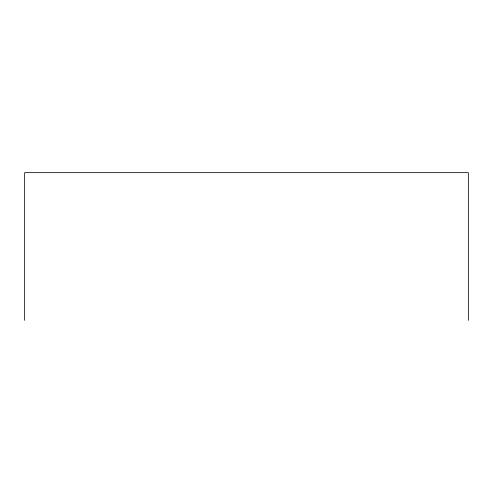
<?xml version="1.0" encoding="UTF-8"?>
<svg xmlns="http://www.w3.org/2000/svg" width="493" height="493" viewBox="0 0 493 493"><rect width="100%" height="100%" fill="white"/><g stroke="black" fill="none" stroke-linecap="round" stroke-linejoin="round"><path stroke-width="0.74" d="M468.35 320.339L468.35 172.661L24.65 172.661L24.65 320.339"/></g></svg>
